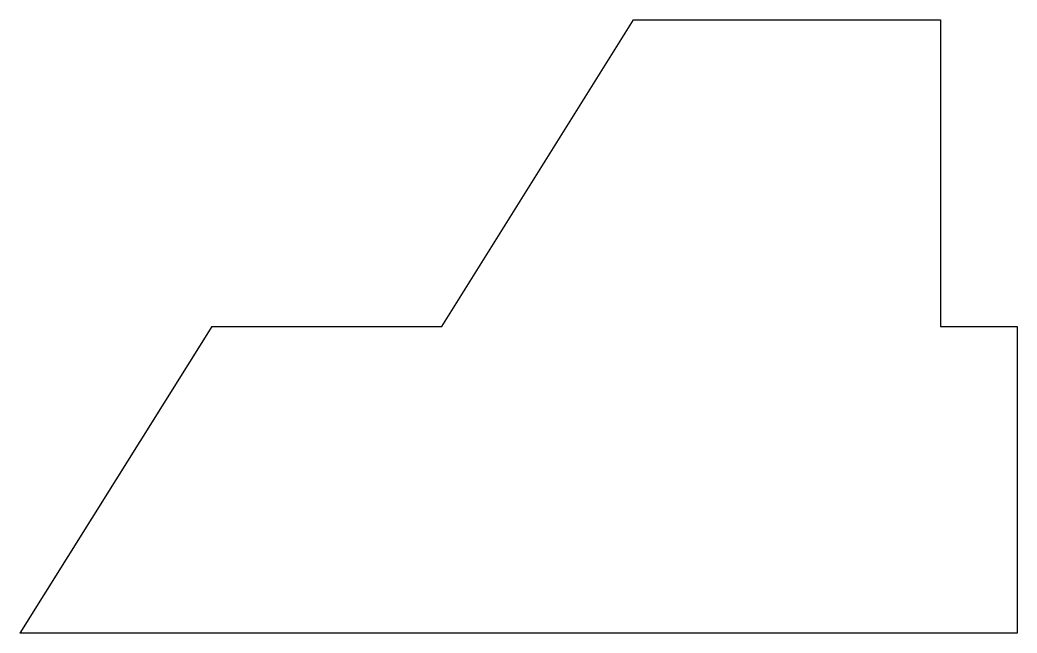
# Model space of a CAD drawing. Header units: inches. Extents: x 3.5 to 29.5, y 3.7 to 19.7.
import ezdxf

# ---------------------------------------------------------------- set-up
doc = ezdxf.new("R2010")
doc.units = ezdxf.units.IN
doc.header["$MEASUREMENT"] = 0

msp = doc.modelspace()

# ---------------------------------------------------------------- linework, layer by layer
for p, q in [((14.531, 11.663), (19.531, 19.663)), ((8.531, 11.663), (3.531, 3.663)), ((8.531, 11.663), (14.531, 11.663))]:
    msp.add_line(p, q)
msp.add_lwpolyline([(19.531, 19.663), (27.531, 19.663), (27.531, 11.663), (29.531, 11.663), (29.531, 3.663), (3.531, 3.663)])

doc.saveas('drawing.dxf')
